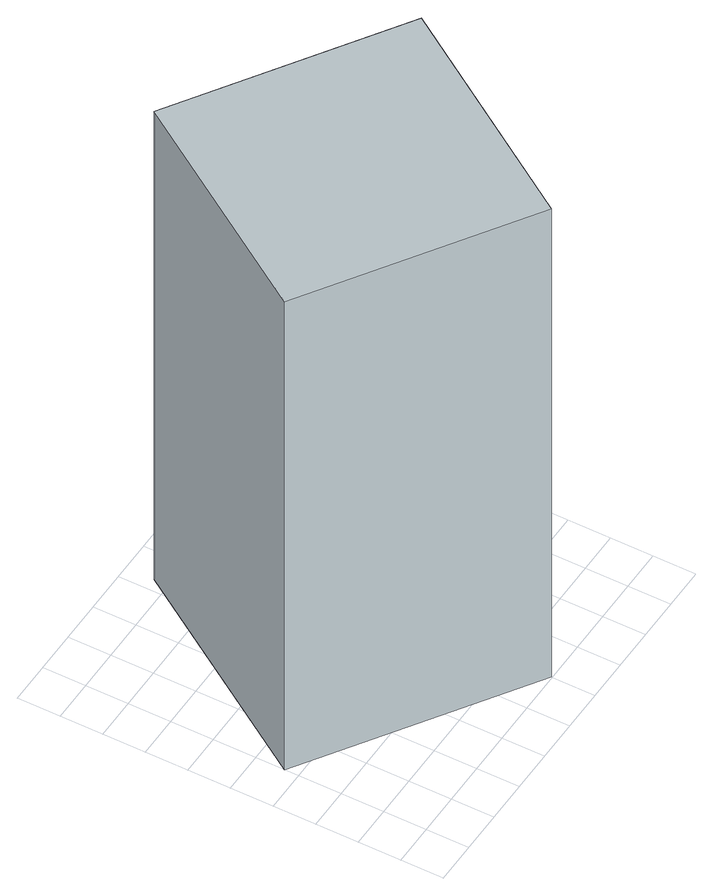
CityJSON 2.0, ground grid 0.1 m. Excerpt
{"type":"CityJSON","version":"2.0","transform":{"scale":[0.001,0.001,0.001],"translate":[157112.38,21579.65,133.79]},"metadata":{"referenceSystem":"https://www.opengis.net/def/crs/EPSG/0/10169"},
"CityObjects":{
"object1":{"type":"GenericCityObject","attributes":{"name":"雨水マンホール","year":2008},"geometry":[{"type":"MultiSurface","lod":"2","boundaries":[[[0,1,2,3]],[[1,0,4,5]],[[4,0,3,6]],[[1,5,7,2]],[[5,4,6,7]],[[7,6,3,2]]]}]}
},
"vertices":[
[501,3,1356],[501,3,6],[0,333,6],[0,333,1356],[832,504,1356],[832,504,6],[330,834,1356],[330,834,6]
]}
